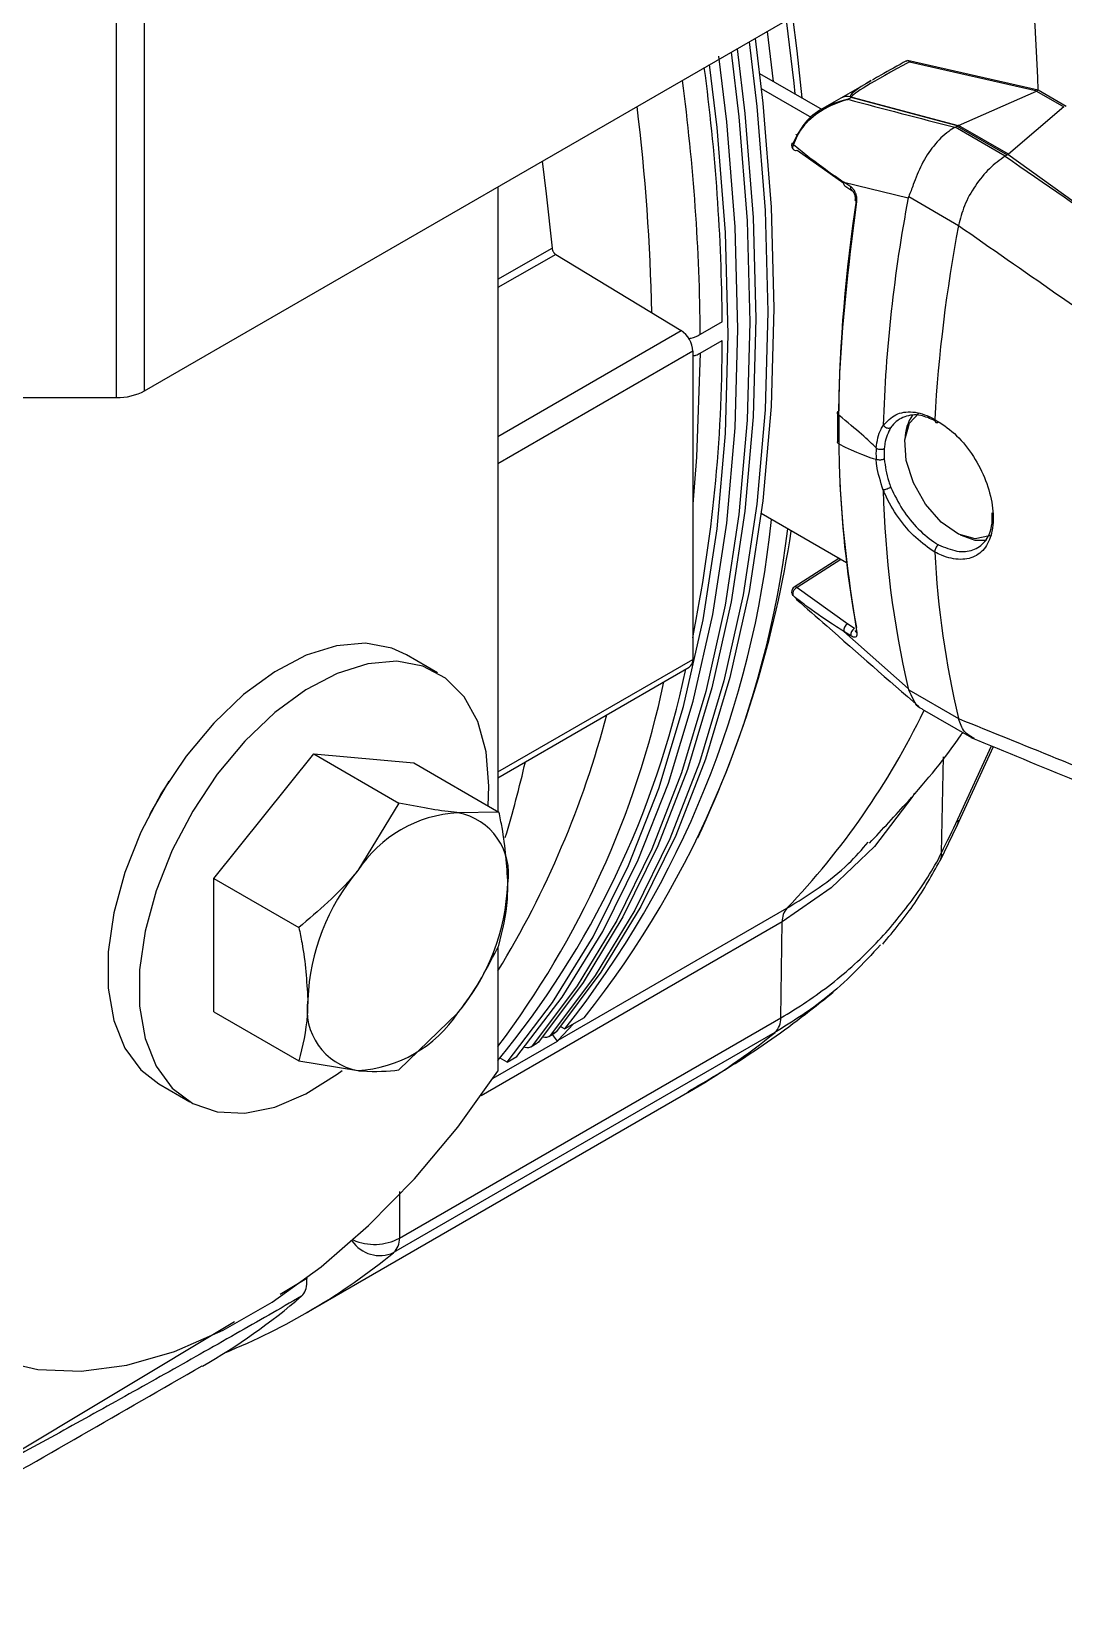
# Model space of a CAD drawing. Extents: x 8 to 113, y 1 to 87.
# Drawn here: x 20.717 to 22.541, y 5.209 to 7.979 of the extents above; entities that cross this region are included whole.
import ezdxf

# ---------------------------------------------------------------- set-up
doc = ezdxf.new("R2010")
doc.units = 0
doc.header["$MEASUREMENT"] = 0
doc.layers.add('OBJECT', color=7, linetype='CONTINUOUS')

msp = doc.modelspace()

# ---------------------------------------------------------------- linework, layer by layer
at = {"layer": 'OBJECT'}
for p, q in [((20.8676, 7.332), (20.8676, 12.8641)), ((20.9171, 7.3438), (20.9171, 12.8759)), ((20.9171, 7.3438), (23.1128, 8.6114)), ((22.0168, 7.9787), (22.0277, 7.8903)), ((22.2624, 7.926), (22.2657, 7.9272)), ((22.4958, 7.8748), (22.2651, 7.9273)), ((22.2686, 7.9251), (22.4939, 7.8738)), ((22.0035, 7.9043), (22.1139, 7.8406)), ((22.0065, 7.8781), (22.0953, 7.8268)), ((22.2006, 7.8916), (22.1472, 7.8608)), ((22.3553, 7.8127), (22.493, 7.8733)), ((22.493, 7.8733), (22.5409, 7.8456)), ((22.5455, 7.8461), (22.4959, 7.8748)), ((22.1472, 7.8608), (22.1142, 7.8417)), ((22.1597, 7.8587), (22.1657, 7.8622)), ((22.3535, 7.8119), (22.1657, 7.8622)), ((22.1668, 7.8628), (22.3546, 7.8125)), ((22.5409, 7.8456), (22.4433, 7.7619)), ((22.3492, 7.8094), (22.3529, 7.8115)), ((22.3529, 7.8115), (22.4413, 7.7605)), ((22.3546, 7.8125), (22.3535, 7.8119)), ((22.4433, 7.7619), (22.3553, 7.8127)), ((22.07, 7.7959), (22.0631, 7.7812)), ((22.0633, 7.7786), (22.0705, 7.7947)), ((22.4376, 7.7584), (22.3492, 7.8094)), ((22.0698, 7.7688), (22.1524, 7.7106)), ((22.4413, 7.7605), (22.4376, 7.7584)), ((22.6465, 7.6144), (22.4425, 7.7611)), ((21.5412, 7.7041), (21.5412, 6.601)), ((22.1524, 7.7121), (22.2663, 7.6846)), ((22.1646, 7.7043), (22.1524, 7.7121)), ((22.2663, 7.6846), (22.2672, 7.6869)), ((22.2672, 7.6869), (22.3552, 7.6361)), ((22.3552, 7.6361), (22.3552, 7.6359)), ((21.5412, 7.5412), (21.6369, 7.5957)), ((21.6437, 7.5845), (21.5412, 7.5261)), ((21.6437, 7.5845), (21.8649, 7.4502)), ((21.9376, 7.4656), (21.8989, 7.4433)), ((21.5412, 7.2633), (21.8649, 7.4502)), ((21.8989, 7.4106), (21.9376, 7.433)), ((21.8855, 7.4138), (21.5412, 7.215)), ((21.8855, 7.4138), (21.8855, 6.8695)), ((20.2631, 7.332), (20.8676, 7.332)), ((22.1411, 7.3046), (22.1411, 7.2539)), ((22.1436, 7.3008), (22.1436, 7.3008)), ((22.1436, 7.3008), (22.1436, 7.25)), ((22.3131, 7.2932), (22.3131, 7.2932)), ((22.1436, 7.25), (22.1436, 7.25)), ((22.2095, 7.2429), (22.2095, 7.2429)), ((22.2095, 7.223), (22.2095, 7.223)), ((22.1572, 7.0398), (22.0065, 7.1269)), ((22.1439, 7.0475), (22.0648, 6.9971)), ((22.1469, 7.0458), (22.0698, 6.9966)), ((22.3131, 7.0591), (22.3131, 7.0591)), ((22.0633, 6.9815), (22.0624, 6.9824)), ((22.0633, 6.9815), (22.0686, 6.9763)), ((22.0698, 6.9966), (22.1593, 6.9323)), ((22.1593, 6.9323), (22.1715, 6.9244)), ((22.1524, 6.9188), (22.2663, 6.8179)), ((22.1646, 6.911), (22.1524, 6.9188)), ((21.4346, 6.8457), (21.3795, 6.8776)), ((21.5412, 6.6707), (21.8855, 6.8695)), ((21.5412, 6.6605), (21.8793, 6.8557)), ((22.2663, 6.8179), (22.2672, 6.8157)), ((22.2672, 6.8157), (22.3552, 6.7649)), ((22.2909, 6.7818), (22.3779, 6.7316)), ((22.3552, 6.7649), (22.3552, 6.765)), ((22.353, 6.5758), (22.4167, 6.7153)), ((22.3541, 6.5872), (22.4131, 6.7167)), ((21.0391, 6.4827), (21.2159, 6.7026)), ((21.2159, 6.7026), (21.3663, 6.6157)), ((21.2159, 6.7026), (21.3927, 6.6868)), ((21.3927, 6.6868), (21.5431, 6.5999)), ((22.3252, 6.528), (22.3285, 6.6971)), ((21.3663, 6.6157), (21.2937, 6.4967)), ((21.5431, 6.5999), (21.4705, 6.5987)), ((22.3227, 6.5138), (22.353, 6.576)), ((21.0391, 6.4827), (21.1895, 6.3958)), ((21.0391, 6.2469), (21.0391, 6.4827)), ((21.6478, 6.1967), (22.0517, 6.4299)), ((22.0435, 6.406), (21.5114, 6.0988)), ((22.0409, 6.2362), (22.0435, 6.406)), ((21.5412, 6.3611), (21.5412, 6.1421)), ((21.0391, 6.2469), (21.1895, 6.1601)), ((21.3663, 6.1443), (21.4705, 6.2452)), ((21.3671, 5.8472), (22.0409, 6.2362)), ((21.6934, 6.2363), (21.6595, 6.2167)), ((22.0308, 6.2105), (21.357, 5.8216)), ((21.6313, 6.2035), (21.6418, 6.2096)), ((21.634, 6.2059), (21.6446, 6.212)), ((21.6371, 6.2069), (21.646, 6.1949)), ((21.6478, 6.1967), (21.6748, 6.2255)), ((21.652, 6.221), (21.6595, 6.2167)), ((21.6461, 6.1948), (21.5325, 6.1292)), ((21.5995, 6.1852), (21.61, 6.1913)), ((21.6023, 6.1876), (21.6128, 6.1936)), ((21.6478, 6.1967), (21.646, 6.1949)), ((21.646, 6.1949), (21.6461, 6.1948)), ((21.1895, 6.1601), (21.2937, 6.1431)), ((21.5578, 6.158), (21.5451, 6.1653)), ((21.5578, 6.158), (21.5748, 6.1678)), ((20.942, 6.1198), (20.9972, 6.0879)), ((21.2027, 5.7152), (21.8765, 6.1042)), ((21.3672, 5.9295), (21.3671, 5.8472)), ((21.2036, 5.7757), (21.1568, 5.7477)), ((21.2034, 5.7769), (21.2036, 5.7757)), ((21.0761, 5.6993), (20.5795, 5.4017))]:
    msp.add_line(p, q, dxfattribs=at)
at = {"layer": 'OBJECT', "flags": 128}
for points in [[(22.0508, 7.9983), (22.0641, 7.8872), (22.0661, 7.8682)], [(22.0618, 8.0047), (22.0693, 7.9443), (22.0781, 7.8612)], [(21.9851, 7.9604), (21.9987, 7.8461), (22.0133, 7.6624), (22.0182, 7.4835), (22.0133, 7.3103), (21.9987, 7.1434), (21.9745, 6.9835), (21.9406, 6.8313), (21.8974, 6.6874), (21.8448, 6.5524), (21.7833, 6.4268), (21.7129, 6.3111), (21.634, 6.2059)], [(21.9956, 7.9664), (22.0093, 7.8522), (22.0239, 7.6685), (22.0288, 7.4896), (22.0239, 7.3164), (22.0093, 7.1495), (21.985, 6.9896), (21.9512, 6.8374), (21.9079, 6.6935), (21.8554, 6.5585), (21.7938, 6.4329), (21.7234, 6.3172), (21.6446, 6.212)], [(21.5748, 6.1678), (21.6549, 6.2731), (21.7264, 6.3891), (21.789, 6.5152), (21.8424, 6.651), (21.8864, 6.7958), (21.9208, 6.949), (21.9455, 7.1101), (21.9603, 7.2783), (21.9653, 7.453), (21.9603, 7.6333), (21.9455, 7.8187), (21.9314, 7.935)], [(21.9533, 7.942), (21.967, 7.8278), (21.9816, 7.6441), (21.9865, 7.4652), (21.9816, 7.292), (21.967, 7.1251), (21.9427, 6.9652), (21.9089, 6.813), (21.8656, 6.6691), (21.8131, 6.5341), (21.7515, 6.4085), (21.6812, 6.2928), (21.6023, 6.1876)], [(21.9639, 7.9481), (21.9775, 7.8339), (21.9921, 7.6501), (21.997, 7.4713), (21.9921, 7.2981), (21.9775, 7.1312), (21.9533, 6.9713), (21.9194, 6.8191), (21.8761, 6.6752), (21.8236, 6.5401), (21.762, 6.4145), (21.6917, 6.2989), (21.6128, 6.1936)], [(21.5578, 6.158), (21.6379, 6.2633), (21.7094, 6.3793), (21.772, 6.5054), (21.8254, 6.6412), (21.8694, 6.786), (21.9038, 6.9392), (21.9285, 7.1003), (21.9433, 7.2685), (21.9483, 7.4432), (21.9433, 7.6235), (21.9285, 7.8089), (21.9151, 7.92)], [(22.0705, 7.7947), (22.0696, 7.7953), (22.0689, 7.7957), (22.0684, 7.7961), (22.0682, 7.7963), (22.0682, 7.7964), (22.0686, 7.7964), (22.0691, 7.7962), (22.07, 7.7959)], [(22.0633, 7.7786), (22.0623, 7.7793), (22.0616, 7.7799), (22.0611, 7.7804), (22.061, 7.7808), (22.061, 7.781)], [(21.6193, 7.7492), (21.6266, 7.6919), (21.6369, 7.5957)], [(22.1543, 7.7057), (22.1628, 7.7002), (22.1665, 7.6979)], [(22.1752, 7.6777), (22.1741, 7.6784), (22.1733, 7.6792), (22.1728, 7.68), (22.1726, 7.6808), (22.1726, 7.6812)], [(21.8989, 7.4106), (21.8923, 7.2266), (21.8855, 7.1439)], [(22.4108, 7.0883), (22.41, 7.0878), (22.3847, 7.0825), (22.3549, 7.0909), (22.3244, 7.1121), (22.2967, 7.1434), (22.2753, 7.1812), (22.2627, 7.2208), (22.2604, 7.2575), (22.2687, 7.2868), (22.2858, 7.3048)], [(22.3582, 7.0894), (22.384, 7.0802), (22.4046, 7.0799)], [(22.0698, 6.9966), (22.0678, 6.9954), (22.0659, 6.9937), (22.0642, 6.9917), (22.063, 6.9894), (22.0623, 6.9872), (22.0621, 6.985), (22.0624, 6.9831), (22.0633, 6.9815)], [(21.3795, 6.8776), (21.3536, 6.8893), (21.3073, 6.8979), (21.2563, 6.8936), (21.2023, 6.8767), (21.1469, 6.8475), (21.0919, 6.8072), (21.0392, 6.757), (20.9903, 6.6984), (20.947, 6.6335), (20.9105, 6.5642), (20.882, 6.4928), (20.8625, 6.4216), (20.8526, 6.3528), (20.8526, 6.2888), (20.8625, 6.2315), (20.882, 6.1828), (20.9105, 6.1442), (20.942, 6.1198)], [(21.5239, 6.611), (21.5253, 6.6454), (21.5203, 6.7064), (21.5055, 6.7596), (21.4815, 6.8034), (21.4489, 6.8364), (21.4088, 6.8575), (21.3625, 6.8661), (21.3115, 6.8618), (21.2574, 6.8448), (21.202, 6.8157), (21.1471, 6.7754), (21.0943, 6.7251), (21.0455, 6.6666), (21.0021, 6.6016), (20.9656, 6.5323), (20.9372, 6.4609), (20.9177, 6.3897), (20.9078, 6.321), (20.9078, 6.257), (20.9177, 6.1997), (20.9372, 6.1509), (20.9656, 6.1124), (21.0021, 6.0852), (21.0455, 6.0703), (21.0943, 6.0682), (21.1471, 6.0788), (21.202, 6.102), (21.2574, 6.1368), (21.2662, 6.1434)], [(20.9598, 6.6543), (20.9295, 6.6027), (20.9255, 6.5949)], [(22.2775, 6.6332), (22.2745, 6.6277), (22.2067, 6.5388), (22.13, 6.4657), (22.0435, 6.406), (22.0435, 6.406), (22.0435, 6.406)], [(21.6446, 6.212), (21.643, 6.2104), (21.6418, 6.2096)], [(21.6128, 6.1936), (21.6113, 6.1921), (21.61, 6.1913)], [(20.6573, 5.6319), (20.7282, 5.6151), (20.8047, 5.612), (20.8856, 5.6227), (20.9698, 5.6469), (21.0559, 5.6844), (21.1426, 5.7344), (21.2287, 5.7964), (21.3128, 5.8693), (21.3938, 5.9521), (21.4703, 6.0435), (21.5412, 6.1421)]]:
    msp.add_lwpolyline(points, dxfattribs=at)
at = {"layer": 'OBJECT'}
for centre, radius, start, end in [((18.8334, 7.7536), 3.6646, 1.8937, 7.5932), ((18.3248, 7.4361), 3.613, 0.468, 7.6111), ((18.286, 7.4137), 3.613, 0.468, 7.6111), ((18.2554, 7.4108), 3.5584, 1.1407, 7.026), ((22.1586, 7.8398), 0.0238, 76.5072, 118.3677), ((22.1703, 7.8315), 0.032, 97.2067, 101.1818), ((22.1771, 7.8424), 0.0228, 116.77, 119.9855), ((22.0702, 7.7772), 0.01, 157.3799, 231.6821), ((22.0623, 7.7793), 0.0021, 65.07, 127.3901), ((22.0697, 7.7744), 0.00768, 146.7818, 221.9072), ((22.0674, 7.7741), 0.00581, 234.617, 295.1504), ((22.158, 7.7102), 0.00589, 161.6444, 230.9674), ((22.1701, 7.7025), 0.00586, 161.5375, 231.9943), ((24.7754, 7.2057), 2.5544, 169.1946, 178.262), ((24.9193, 7.147), 2.6103, 169.2043, 176.7876), ((21.8393, 7.4116), 0.0463, 2.6744, 56.4596), ((19.2678, 7.4326), 2.6698, 348.662, 0.0079), ((20.8696, 7.433), 0.101, 268.8562, 298.0399), ((22.3394, 7.2575), 0.0789, 146.494, 179.2161), ((23.9332, 7.2057), 1.7114, 181.2506, 193.0978), ((20.305, 7.2904), 1.7284, 321.5944, 354.2202), ((20.351, 7.3027), 1.7144, 321.5376, 353.2043), ((20.1116, 7.3943), 1.9707, 334.7751, 351.3005), ((23.975, 7.1469), 1.6642, 183.027, 193.2675), ((22.0702, 6.9887), 0.01, 122.53, 218.7631), ((22.067, 6.993), 0.00465, 51.63, 117.1789), ((22.1664, 6.9202), 0.014, 120.3018, 185.5069), ((22.1786, 6.9123), 0.014, 120.3018, 185.5034), ((22.1781, 6.9213), 0.00559, 191.5151, 238.5012), ((20.299, 7.1829), 1.6086, 320.5488, 348.1406), ((21.8708, 6.8679), 0.0148, 305.114, 6.1982), ((20.2367, 7.1686), 1.6334, 322.9998, 348.031), ((20.1036, 7.1971), 1.6845, 328.5866, 345.3634), ((21.0661, 7.3727), 1.364, 316.2731, 334.1659), ((19.5853, 7.1477), 2.0564, 343.2413, 347.0994), ((21.4841, 6.3709), 0.2282, 93.4294, 146.5653), ((21.4503, 6.4906), 0.1099, 350.7481, 79.4533), ((22.3362, 6.583), 0.0183, 336.6661, 13.064), ((22.3003, 6.5249), 0.0251, 333.1369, 7.0895), ((21.5886, 6.2512), 0.3837, 140.2279, 177.3607), ((21.1755, 6.4906), 0.3837, 320.2279, 357.3607), ((22.0781, 6.4075), 0.0346, 139.6119, 182.4222), ((21.3138, 6.2512), 0.1099, 170.7481, 259.4533), ((21.28, 6.3709), 0.2282, 273.4294, 326.5653), ((22.0082, 6.2343), 0.0328, 313.6403, 3.298), ((21.6253, 6.2138), 0.0118, 246.186, 317.8121), ((21.2868, 7.1252), 1.1791, 300.0127, 309.1269), ((21.5936, 6.1955), 0.0118, 246.186, 317.8121), ((21.3231, 5.9301), 0.0939, 246.324, 297.9725), ((21.3344, 5.8453), 0.0328, 313.6403, 3.298), ((20.6151, 6.7331), 1.1753, 292.1822, 309.1386), ((21.3327, 5.8761), 0.0597, 214.3234, 293.9766), ((20.4303, 6.6401), 1.1771, 300.0144, 310.477)]:
    msp.add_arc(centre, radius, start, end, dxfattribs=at)
for centre, major_axis, ratio, start_param, end_param in [((22.575, 8.0684), (0.4087, 0.2053), 0.030857, 2.402916, 3.123581), ((22.5794, 8.041), (0.4156, 0.1775), 0.058119, 2.691171, 3.162847), ((22.4664, 7.8802), (0.0277, -0.0059), 0.181801, 6.036304, 6.176905), ((23.5594, 8.7219), (5.759, -1.2811), 0.198331, 4.511214, 4.544905), ((22.5794, 8.041), (0.4156, 0.1775), 0.058119, 3.162847, 3.215511), ((22.575, 8.0684), (0.4087, 0.2053), 0.030857, 3.123581, 3.176244), ((22.0362, 7.8964), (0.3275, -0.0723), 0.201878, 6.065905, 6.072415), ((22.036, 7.8965), (0.3325, -0.0712), 0.181801, 6.029786, 6.036304), ((22.0326, 7.8942), (0.3275, -0.0723), 0.201878, 6.0617, 6.065905), ((23.1287, 7.2615), (0.6943, -0.494), 0.104684, 3.093765, 3.097106), ((21.0594, 10.6463), (13.5348, -9.6488), 0.094709, 4.881554, 4.897066), ((23.1324, 7.2636), (0.6943, -0.494), 0.104684, 3.080674, 3.093765), ((23.1328, 7.2633), (0.691, -0.4971), 0.099986, 3.117347, 3.130436), ((23.5781, 8.27), (0.9767, 2.0021), 0.525016, 2.109283, 2.305521), ((8.1156, 16.3028), (14.1054, -9.0791), 0.012142, 0.048936, 0.112898), ((8.1156, 16.3028), (14.1054, -9.0791), 0.012142, 6.185918, 6.24988), ((22.3048, 7.1717), (-0.0659, 0.1269), 0.54529, 0.724385, 0.89521), ((23.5781, 8.27), (0.9767, 2.0021), 0.525016, 2.373266, 2.529682), ((21.6962, 6.154), (0.0494, -0.0416), 0.566356, 3.102098, 3.171096)]:
    msp.add_ellipse(centre, major_axis=major_axis, ratio=ratio, start_param=start_param, end_param=end_param, dxfattribs=at)
for points, knots in [([(22.2634, 7.9266), (22.2479, 7.9182), (22.2274, 7.9072), (22.208, 7.8956), (22.2032, 7.8928)], [0, 0, 0, 0, 0.755395, 1, 1, 1, 1]), ([(22.2657, 7.9272), (22.2666, 7.9267), (22.2676, 7.9263), (22.2686, 7.9251), (22.2686, 7.9251)], [0, 0, 0, 0, 0.980022, 1, 1, 1, 1]), ([(22.4958, 7.8747), (22.4958, 7.8748), (22.4957, 7.875), (22.4948, 7.8747), (22.4941, 7.8741), (22.4939, 7.8738)], [0, 0, 0, 0, 0.116856, 0.672284, 1, 1, 1, 1]), ([(22.1597, 7.8587), (22.1596, 7.8587), (22.1583, 7.8584), (22.1541, 7.8575), (22.1402, 7.8539), (22.1156, 7.844), (22.0872, 7.8246), (22.0752, 7.8046), (22.07, 7.7959)], [0, 0, 0, 0, 0.003659, 0.034965, 0.112488, 0.381452, 0.732443, 1, 1, 1, 1]), ([(22.0705, 7.7947), (22.0755, 7.8025), (22.0881, 7.8225), (22.1187, 7.844), (22.145, 7.8547), (22.1584, 7.8584), (22.1596, 7.8587), (22.1597, 7.8587)], [0, 0, 0, 0, 0.2447445, 0.6267298, 0.9679279, 0.9961438, 1, 1, 1, 1]), ([(22.3489, 7.8092), (22.3452, 7.8069), (22.3319, 7.7988), (22.3106, 7.7776), (22.2889, 7.7445), (22.2766, 7.7114), (22.2698, 7.6938), (22.2672, 7.6869)], [0, 0, 0, 0, 0.097508, 0.351331, 0.599305, 0.843154, 1, 1, 1, 1]), ([(22.1524, 7.7121), (22.148, 7.7151), (22.126, 7.73), (22.0957, 7.752), (22.0717, 7.7717), (22.0633, 7.7786)], [0, 0, 0, 0, 0.1396842, 0.6986638, 1, 1, 1, 1]), ([(22.4373, 7.7582), (22.428, 7.7515), (22.4093, 7.738), (22.384, 7.7066), (22.3641, 7.6715), (22.3581, 7.6476), (22.3552, 7.6361)], [0, 0, 0, 0, 0.253584, 0.507164, 0.760847, 1, 1, 1, 1]), ([(22.1752, 7.6777), (22.1754, 7.6798), (22.1757, 7.6842), (22.1742, 7.6912), (22.1713, 7.6976), (22.1678, 7.702), (22.1654, 7.7037), (22.1646, 7.7043)], [0, 0, 0, 0, 0.21906, 0.43802, 0.659216, 0.880003, 1, 1, 1, 1]), ([(22.1436, 7.3008), (22.1437, 7.3063), (22.1441, 7.3337), (22.1477, 7.4554), (22.1629, 7.5783), (22.1752, 7.6777)], [0, 0, 0, 0, 0.045653, 0.228294, 1, 1, 1, 1]), ([(22.1665, 7.6978), (22.1668, 7.6976), (22.1675, 7.6971), (22.1693, 7.6952), (22.171, 7.6922), (22.1723, 7.6883), (22.1728, 7.6845), (22.1728, 7.682), (22.1726, 7.6813), (22.1726, 7.6812)], [0, 0, 0, 0, 0.118176, 0.279891, 0.450066, 0.636772, 0.831723, 0.99664, 1, 1, 1, 1]), ([(22.3552, 7.6359), (22.4125, 7.5959), (22.5112, 7.5271), (22.6101, 7.4584), (22.6514, 7.4297)], [0, 0, 0, 0, 0.58145, 1, 1, 1, 1]), ([(21.6369, 7.5957), (21.637, 7.5947), (21.6373, 7.5932), (21.6381, 7.5912), (21.6389, 7.5897), (21.6398, 7.5883), (21.6408, 7.587), (21.6421, 7.5857), (21.6431, 7.585), (21.6437, 7.5845)], [0, 0, 0, 0, 0.235209, 0.351551, 0.467887, 0.584217, 0.700551, 0.816896, 1, 1, 1, 1]), ([(21.8989, 7.4433), (21.8936, 7.4404), (21.8875, 7.4371), (21.8797, 7.4359), (21.8786, 7.4358)], [0, 0, 0, 0, 0.857575, 1, 1, 1, 1]), ([(21.8855, 7.4052), (21.8874, 7.4057), (21.8924, 7.4069), (21.8964, 7.4092), (21.8989, 7.4106)], [0, 0, 0, 0, 0.361312, 1, 1, 1, 1]), ([(22.1436, 7.3008), (22.143, 7.3013), (22.1417, 7.3024), (22.1409, 7.3038), (22.1411, 7.3045), (22.1411, 7.3046)], [0, 0, 0, 0, 0.461585, 0.923133, 1, 1, 1, 1]), ([(22.1411, 7.3046), (22.1412, 7.3052), (22.1413, 7.3063), (22.1423, 7.3075), (22.1432, 7.3081), (22.1434, 7.3083)], [0, 0, 0, 0, 0.402219, 0.847439, 1, 1, 1, 1]), ([(22.2223, 7.2826), (22.2291, 7.2899), (22.2427, 7.3045), (22.2736, 7.3087), (22.2982, 7.3015), (22.3113, 7.2942), (22.3131, 7.2932)], [0, 0, 0, 0, 0.315106, 0.632943, 0.949791, 1, 1, 1, 1]), ([(22.3133, 7.2911), (22.3049, 7.2948), (22.2859, 7.3033), (22.2589, 7.2999), (22.2427, 7.2888), (22.2363, 7.28), (22.2355, 7.2789)], [0, 0, 0, 0, 0.2693471, 0.6097195, 0.9505071, 1, 1, 1, 1]), ([(22.3131, 7.2932), (22.3249, 7.2858), (22.3485, 7.2708), (22.3793, 7.2338), (22.4024, 7.1911), (22.4157, 7.1464), (22.4177, 7.1051), (22.4083, 7.0721), (22.3883, 7.0508), (22.3597, 7.0438), (22.3329, 7.0494), (22.317, 7.0571), (22.3131, 7.0591)], [0, 0, 0, 0, 0.106547, 0.213092, 0.319763, 0.426916, 0.534499, 0.642268, 0.74996, 0.857311, 0.964156, 1, 1, 1, 1]), ([(22.3131, 7.2932), (22.3131, 7.2923), (22.3131, 7.2905), (22.3142, 7.2886), (22.3158, 7.2876), (22.3177, 7.2877), (22.3191, 7.2882), (22.3197, 7.2886), (22.3198, 7.2886)], [0, 0, 0, 0, 0.208432, 0.416874, 0.625336, 0.83387, 0.967125, 1, 1, 1, 1]), ([(22.2095, 7.2429), (22.2115, 7.2549), (22.214, 7.2701), (22.2208, 7.2809), (22.2222, 7.2832)], [0, 0, 0, 0, 0.7918121, 1, 1, 1, 1]), ([(22.2222, 7.2832), (22.2222, 7.2831), (22.2222, 7.283), (22.2222, 7.2828), (22.2223, 7.2827), (22.2223, 7.2826), (22.2223, 7.2826)], [0, 0, 0, 0, 0.344546, 0.691935, 0.85964, 1, 1, 1, 1]), ([(22.2223, 7.2826), (22.2231, 7.2818), (22.2246, 7.2802), (22.2277, 7.2786), (22.2309, 7.2778), (22.2333, 7.278), (22.2348, 7.2785), (22.2353, 7.2788), (22.2355, 7.2789)], [0, 0, 0, 0, 0.214963, 0.429912, 0.64487, 0.859842, 0.951441, 1, 1, 1, 1]), ([(22.2355, 7.2789), (22.2311, 7.2702), (22.2256, 7.2593), (22.2242, 7.2449), (22.2239, 7.2419)], [0, 0, 0, 0, 0.796375, 1, 1, 1, 1]), ([(22.1436, 7.25), (22.143, 7.2505), (22.1417, 7.2516), (22.1409, 7.253), (22.1411, 7.2537), (22.1411, 7.2538)], [0, 0, 0, 0, 0.4615852, 0.9231329, 1, 1, 1, 1]), ([(22.1436, 7.25), (22.1437, 7.2446), (22.1441, 7.2176), (22.1477, 7.1008), (22.1629, 6.9989), (22.1752, 6.9165)], [0, 0, 0, 0, 0.045653, 0.228294, 1, 1, 1, 1]), ([(22.2095, 7.2429), (22.2104, 7.2424), (22.212, 7.2414), (22.2153, 7.2406), (22.2187, 7.2404), (22.2211, 7.2408), (22.2228, 7.2414), (22.2235, 7.2417), (22.2239, 7.2419)], [0, 0, 0, 0, 0.209942, 0.419885, 0.629815, 0.83976, 0.898246, 1, 1, 1, 1]), ([(22.2239, 7.2419), (22.2237, 7.2366), (22.2234, 7.2306), (22.2238, 7.2242), (22.2239, 7.2235)], [0, 0, 0, 0, 0.886114, 1, 1, 1, 1]), ([(22.2239, 7.2235), (22.2235, 7.2232), (22.2228, 7.2229), (22.2211, 7.2223), (22.2187, 7.2217), (22.2153, 7.2215), (22.212, 7.2219), (22.2104, 7.2227), (22.2095, 7.223)], [0, 0, 0, 0, 0.101754, 0.16024, 0.370185, 0.580115, 0.790058, 1, 1, 1, 1]), ([(22.2222, 7.1683), (22.2174, 7.1832), (22.2114, 7.202), (22.2099, 7.2194), (22.2095, 7.223)], [0, 0, 0, 0, 0.791837, 1, 1, 1, 1]), ([(22.2239, 7.2235), (22.2257, 7.2103), (22.228, 7.1938), (22.2342, 7.1768), (22.2355, 7.1733)], [0, 0, 0, 0, 0.796377, 1, 1, 1, 1]), ([(22.2223, 7.1687), (22.2223, 7.1687), (22.2223, 7.1687), (22.2222, 7.1686), (22.2222, 7.1685), (22.2222, 7.1684), (22.2222, 7.1683)], [0, 0, 0, 0, 0.159972, 0.363956, 0.750397, 1, 1, 1, 1]), ([(22.2355, 7.1733), (22.2353, 7.1732), (22.2348, 7.1729), (22.2333, 7.1721), (22.2309, 7.171), (22.2277, 7.1698), (22.2246, 7.169), (22.2231, 7.1688), (22.2223, 7.1687)], [0, 0, 0, 0, 0.0485586, 0.1401581, 0.3551301, 0.5700877, 0.7850372, 1, 1, 1, 1]), ([(22.3131, 7.0591), (22.3017, 7.0668), (22.2789, 7.0824), (22.2478, 7.1192), (22.2303, 7.1496), (22.2233, 7.1663), (22.2223, 7.1687)], [0, 0, 0, 0, 0.315568, 0.631102, 0.947588, 1, 1, 1, 1]), ([(22.2355, 7.1733), (22.2419, 7.1599), (22.2547, 7.1332), (22.2836, 7.0986), (22.3063, 7.0799), (22.3183, 7.0727), (22.3198, 7.0719)], [0, 0, 0, 0, 0.318291, 0.636579, 0.954853, 1, 1, 1, 1]), ([(22.3198, 7.0719), (22.3309, 7.0673), (22.353, 7.0581), (22.3818, 7.0607), (22.4029, 7.0761), (22.4148, 7.0996), (22.4148, 7.12), (22.4147, 7.1281)], [0, 0, 0, 0, 0.214298, 0.428608, 0.642726, 0.856927, 1, 1, 1, 1]), ([(22.3198, 7.0719), (22.3197, 7.0718), (22.3191, 7.0714), (22.3177, 7.0702), (22.3158, 7.068), (22.3142, 7.065), (22.3131, 7.0619), (22.3131, 7.06), (22.3131, 7.0591)], [0, 0, 0, 0, 0.032875, 0.16613, 0.374664, 0.583125, 0.79155, 1, 1, 1, 1]), ([(22.1524, 6.9188), (22.148, 6.9216), (22.126, 6.9355), (22.0957, 6.9562), (22.0717, 6.9749), (22.0633, 6.9815)], [0, 0, 0, 0, 0.139684, 0.698664, 1, 1, 1, 1]), ([(22.0684, 6.9761), (22.0863, 6.9603), (22.1582, 6.8967), (22.2307, 6.8335), (22.2852, 6.786)], [0, 0, 0, 0, 0.249076, 1, 1, 1, 1]), ([(22.1752, 6.9165), (22.1754, 6.915), (22.1757, 6.9119), (22.1742, 6.9091), (22.1713, 6.9082), (22.1678, 6.9091), (22.1654, 6.9105), (22.1646, 6.911)], [0, 0, 0, 0, 0.219061, 0.438022, 0.659218, 0.880002, 1, 1, 1, 1]), ([(22.1727, 6.9202), (22.1727, 6.9201), (22.1728, 6.9195), (22.1727, 6.9191), (22.1728, 6.9193), (22.1728, 6.9194)], [0, 0, 0, 0, 0.11369, 0.931427, 1, 1, 1, 1]), ([(22.291, 6.7821), (22.2907, 6.7822), (22.2834, 6.784), (22.2769, 6.7949), (22.2699, 6.8098), (22.2672, 6.8157)], [0, 0, 0, 0, 0.0279357, 0.6195027, 1, 1, 1, 1]), ([(22.3552, 6.765), (22.4125, 6.7417), (22.5112, 6.7017), (22.6101, 6.6618), (22.6514, 6.6451)], [0, 0, 0, 0, 0.58145, 1, 1, 1, 1]), ([(22.3832, 6.7296), (22.3767, 6.7331), (22.3635, 6.7402), (22.358, 6.7566), (22.3552, 6.7649)], [0, 0, 0, 0, 0.4915339, 1, 1, 1, 1]), ([(22.1977, 6.5447), (22.2206, 6.5692), (22.2778, 6.6303), (22.3327, 6.6961), (22.3617, 6.739), (22.3627, 6.7404)], [0, 0, 0, 0, 0.392594, 0.980324, 1, 1, 1, 1]), ([(22.3769, 6.7316), (22.4386, 6.7062), (22.5394, 6.6647), (22.6408, 6.6234), (22.6802, 6.6073)], [0, 0, 0, 0, 0.611003, 1, 1, 1, 1]), ([(21.4705, 6.5987), (21.4684, 6.5989), (21.4383, 6.6017), (21.401, 6.609), (21.3663, 6.6157)], [0, 0, 0, 0, 0.070214, 1, 1, 1, 1]), ([(21.5589, 6.473), (21.5569, 6.5056), (21.5543, 6.547), (21.545, 6.5907), (21.5431, 6.5999)], [0, 0, 0, 0, 0.788998, 1, 1, 1, 1]), ([(22.3252, 6.528), (22.3252, 6.528), (22.3346, 6.5471), (22.3444, 6.5672), (22.3541, 6.5872)], [0, 0, 0, 0, 0.000029, 1, 1, 1, 1]), ([(22.0517, 6.4299), (22.0902, 6.4535), (22.1431, 6.4861), (22.1843, 6.5337), (22.1956, 6.5467)], [0, 0, 0, 0, 0.725398, 1, 1, 1, 1]), ([(22.0409, 6.2362), (22.0409, 6.2362), (22.0724, 6.2543), (22.1322, 6.2948), (22.2099, 6.3649), (22.2747, 6.4437), (22.3103, 6.498), (22.3252, 6.528), (22.3252, 6.528)], [0, 0, 0, 0, 0.0000046, 0.2588997, 0.5177953, 0.758901, 0.9999955, 1, 1, 1, 1]), ([(22.2211, 6.3665), (22.2409, 6.3902), (22.2793, 6.4361), (22.3082, 6.4884), (22.3222, 6.5138)], [0, 0, 0, 0, 0.514627, 1, 1, 1, 1]), ([(21.2937, 6.4967), (21.2916, 6.4941), (21.2615, 6.4571), (21.2242, 6.4253), (21.1895, 6.3958)], [0, 0, 0, 0, 0.070213, 1, 1, 1, 1]), ([(21.5431, 6.3642), (21.5495, 6.3904), (21.5579, 6.4244), (21.5587, 6.4638), (21.5589, 6.473)], [0, 0, 0, 0, 0.7681508, 1, 1, 1, 1]), ([(21.1895, 6.3958), (21.1915, 6.3866), (21.2008, 6.3429), (21.2033, 6.3015), (21.2053, 6.2689)], [0, 0, 0, 0, 0.211002, 1, 1, 1, 1]), ([(21.4705, 6.2452), (21.4725, 6.2478), (21.5022, 6.285), (21.5234, 6.3261), (21.5431, 6.3642)], [0, 0, 0, 0, 0.070213, 1, 1, 1, 1]), ([(22.2172, 6.3652), (22.1866, 6.3323), (22.1315, 6.2731), (22.0618, 6.2298), (22.0308, 6.2105)], [0, 0, 0, 0, 0.55543, 1, 1, 1, 1]), ([(21.2053, 6.2689), (21.2051, 6.2597), (21.2044, 6.2203), (21.196, 6.1863), (21.1895, 6.1601)], [0, 0, 0, 0, 0.2318492, 1, 1, 1, 1]), ([(21.8768, 6.1057), (21.9114, 6.126), (21.9883, 6.1711), (22.0724, 6.2325), (22.1221, 6.2724), (22.1335, 6.2816)], [0, 0, 0, 0, 0.385443, 0.858637, 1, 1, 1, 1]), ([(21.2937, 6.1431), (21.2958, 6.1429), (21.3254, 6.1404), (21.3466, 6.1424), (21.3663, 6.1443)], [0, 0, 0, 0, 0.070214, 1, 1, 1, 1]), ([(21.1944, 5.7447), (21.197, 5.7478), (21.2023, 5.754), (21.2042, 5.7661), (21.2037, 5.7737), (21.2036, 5.7757)], [0, 0, 0, 0, 0.425026, 0.850044, 1, 1, 1, 1]), ([(21.1944, 5.7447), (21.1557, 5.7224), (21.0746, 5.6758), (20.9524, 5.6068), (20.8283, 5.5376), (20.7041, 5.4692), (20.6215, 5.4245), (20.5795, 5.4017)], [0, 0, 0, 0, 0.187145, 0.391348, 0.595125, 0.793954, 1, 1, 1, 1]), ([(20.2818, 5.2087), (20.3854, 5.2648), (20.633, 5.3988), (20.8767, 5.5398), (21.0185, 5.6218)], [0, 0, 0, 0, 0.4184783, 1, 1, 1, 1])]:
    msp.add_open_spline(points, degree=3, knots=knots, dxfattribs=at)

doc.saveas('drawing.dxf')
